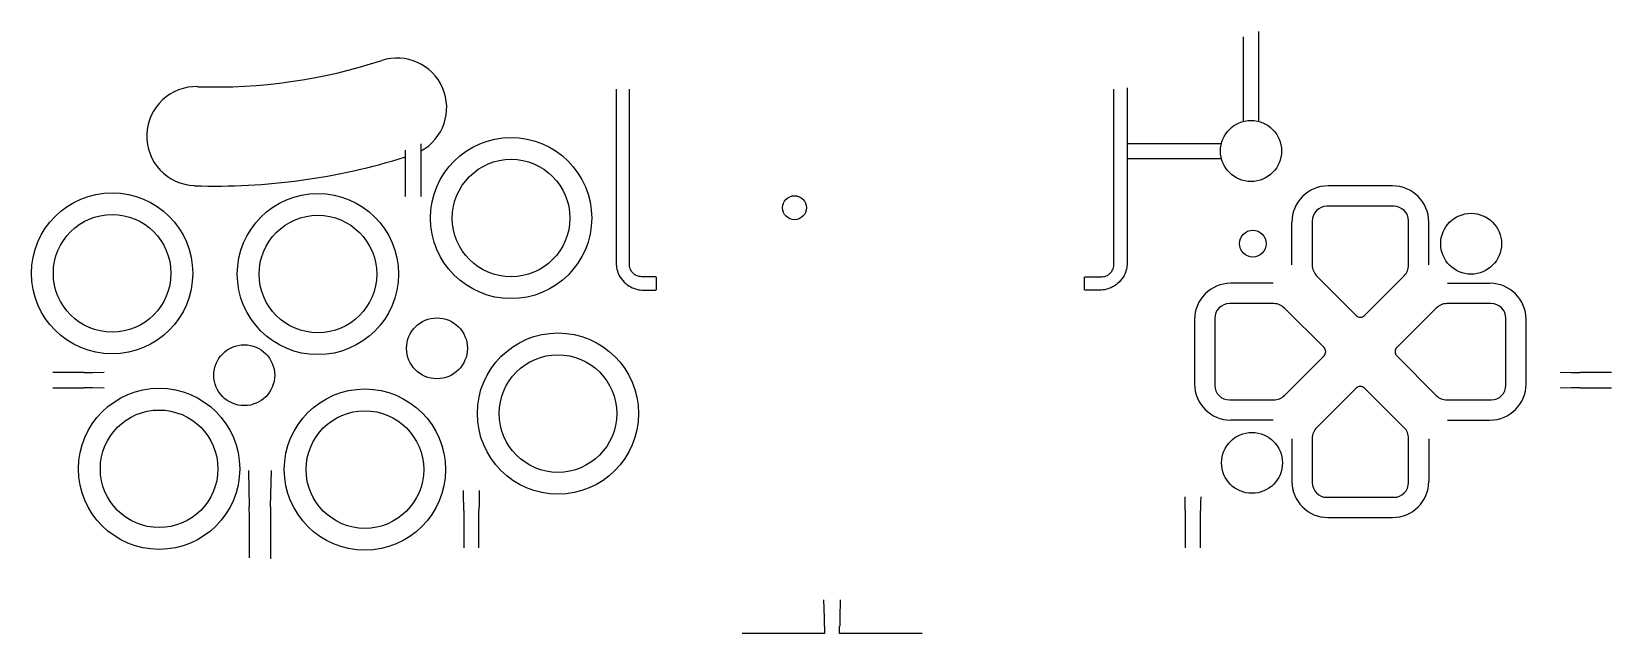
# Model space of a CAD drawing. Header units: millimetres. Extents: x -66 to 64, y -42 to 8.
import ezdxf

# ---------------------------------------------------------------- set-up
doc = ezdxf.new("R2010")
doc.units = ezdxf.units.MM
doc.layers.get('0').update_dxf_attribs({"linetype": 'CONTINUOUS'})

msp = doc.modelspace()

# ---------------------------------------------------------------- linework, layer by layer
for p, q in [((33.78, 0.41), (33.78, 7.33)), ((35.03, 7.76), (35.03, 0.41)), ((-17.74, 3.02), (-17.74, -11.22)), ((-16.65, -11.38), (-16.65, 3.02)), ((23.15, -11.38), (23.15, 3.03)), ((24.24, 3.13), (24.24, -11.22)), ((-35.03, -4.64), (-35.03, -1.98)), ((-33.78, -1.45), (-33.78, -4.64)), ((24.26, -1.43), (31.95, -1.43)), ((24.26, -2.68), (31.95, -2.68)), ((46.04, -4.92), (40.74, -4.92)), ((-35.05, -5.78), (-35.04, -5.34)), ((-33.78, -5.34), (-33.77, -5.78)), ((37.77, -11.39), (37.77, -7.89)), ((49.02, -11.39), (49.02, -7.89)), ((-14.49, -12.38), (-15.65, -12.38)), ((-14.44, -12.38), (-14.44, -13.48)), ((20.73, -13.48), (20.73, -12.38)), ((20.78, -12.38), (22.15, -12.38)), ((36.24, -12.92), (32.74, -12.92)), ((50.54, -12.92), (54.04, -12.92)), ((-15.49, -13.48), (-14.49, -13.48)), ((21.99, -13.48), (20.78, -13.48)), ((29.77, -15.89), (29.77, -21.19)), ((57.02, -21.19), (57.02, -15.89)), ((-61.45, -20.25), (-64.01, -20.25)), ((-60.75, -20.24), (-59.8, -20.22)), ((59.8, -20.22), (60.75, -20.24)), ((64.01, -20.25), (61.45, -20.25)), ((-64.01, -21.5), (-61.45, -21.5)), ((-59.8, -21.53), (-60.75, -21.51)), ((60.75, -21.51), (59.8, -21.53)), ((61.45, -21.5), (64.01, -21.5)), ((36.24, -24.17), (32.74, -24.17)), ((50.54, -24.17), (54.04, -24.17)), ((37.77, -25.69), (37.77, -29.19)), ((49.02, -25.69), (49.02, -29.19)), ((-47.94, -28.3), (-47.88, -31.28)), ((-46.13, -31.28), (-46.06, -28.3)), ((-30.27, -30.89), (-30.29, -29.94)), ((-28.98, -29.94), (-29, -30.89)), ((29, -30.89), (28.99, -30.45)), ((30.28, -30.45), (30.27, -30.89)), ((-30.26, -31.59), (-30.26, -34.65)), ((-29.01, -34.65), (-29.01, -31.59)), ((29.01, -31.59), (29.01, -34.65)), ((30.26, -34.65), (30.26, -31.59)), ((40.74, -32.17), (46.04, -32.17)), ((-47.86, -35.47), (-47.86, -32.87)), ((-46.14, -32.87), (-46.14, -35.55)), ((-0.63, -40.39), (-0.67, -38.92)), ((0.67, -38.92), (0.63, -40.39)), ((-0.62, -41.09), (-0.62, -41.68)), ((0.62, -41.68), (0.62, -41.09)), ((-0.62, -41.68), (-7.4, -41.68)), ((7.4, -41.68), (0.62, -41.68))]:
    msp.add_line(p, q)
for points in [[(43.05, -15.56, 0.414214), (43.73, -15.56), (46.99, -12.3, 0.198912), (47.35, -11.43), (47.35, -7.79, 0.414214), (46.14, -6.59), (40.64, -6.59, 0.414214), (39.44, -7.79), (39.44, -11.43, 0.198912), (39.8, -12.3)], [(32.64, -14.59, 0.414214), (31.44, -15.79), (31.44, -21.29, 0.414214), (32.64, -22.5), (36.28, -22.5, 0.198912), (37.15, -22.14), (40.41, -18.88, 0.414214), (40.41, -18.2), (37.15, -14.95, 0.198912), (36.28, -14.59)], [(55.35, -21.29), (55.35, -15.79, 0.414214), (54.14, -14.59), (50.5, -14.59, 0.198912), (49.63, -14.95), (46.38, -18.2, 0.414214), (46.38, -18.88), (49.63, -22.14, 0.198912), (50.5, -22.5), (54.14, -22.5, 0.414214)], [(46.14, -30.5, 0.414214), (47.35, -29.29), (47.35, -25.65, 0.198912), (46.99, -24.78), (43.73, -21.53, 0.414214), (43.05, -21.53), (39.8, -24.78, 0.198912), (39.44, -25.65), (39.44, -29.29, 0.414214), (40.64, -30.5)]]:
    msp.add_lwpolyline(points, format="xyb", close=True)
for centre, radius in [((34.41, -2.05), 2.51), ((-26.37, -7.56), 6.62), ((-26.37, -7.56), 4.83), ((-59.14, -12.1), 6.62), ((-42.24, -12.16), 6.62), ((-3.09, -6.71), 0.983), ((-59.14, -12.1), 4.83), ((-42.24, -12.16), 4.83), ((52.49, -9.67), 2.5), ((34.56, -9.66), 1.1), ((-32.46, -18.26), 2.5), ((-48.29, -20.47), 2.5), ((-22.52, -23.62), 6.62), ((-22.52, -23.62), 4.83), ((-55.28, -28.16), 6.62), ((-38.38, -28.22), 6.62), ((-55.28, -28.16), 4.83), ((-38.38, -28.22), 4.83), ((34.49, -27.67), 2.5)]:
    msp.add_circle(centre, radius)
for centre, radius, start, end in [((-50.66, 47.14), 43.93, 268.121, 288.121), ((-35.73, 1.52), 4.07, -61.2944, 108.121), ((-52.23, -0.83), 4.07, 88.121, 268.121), ((-50.66, 47.14), 52.07, 268.121, 287.452), ((40.74, -7.89), 2.97, 90, 180), ((46.04, -7.89), 2.97, 0, 90), ((32.74, -15.89), 2.97, 90, 180), ((54.04, -15.89), 2.97, 0, 90), ((32.74, -21.19), 2.97, 180, 270), ((54.04, -21.19), 2.97, -90, 0), ((40.74, -29.19), 2.97, 180, 270), ((46.04, -29.19), 2.97, -90, 0)]:
    msp.add_arc(centre, radius, start, end)
for centre, major_axis, ratio, start_param, end_param in [((-35.05, -4.64), (0, 1), 0.017455, 3.935717, 4.712389), ((-33.77, -4.64), (0, -1), 0.017455, 4.712389, 5.48906), ((-61.45, -20.23), (1, 0), 0.026186, 4.712389, 5.484697), ((61.45, -20.23), (1, 0), 0.026186, 3.940081, 4.712389), ((-61.45, -21.53), (-1, 0), 0.026186, 3.940081, 4.712389), ((61.45, -21.53), (-1, 0), 0.026186, 4.712389, 5.484697), ((-30.28, -31.59), (0, 1), 0.026186, 4.712389, 5.484697), ((-28.98, -31.59), (0, -1), 0.026186, 3.940081, 4.712389), ((28.98, -31.59), (0, 1), 0.026186, 4.712389, 5.484697), ((30.28, -31.59), (0, -1), 0.026186, 3.940081, 4.712389), ((-47.9, -32.87), (0, 2), 0.017455, 4.712389, 5.628687), ((-46.11, -32.87), (0, -2), 0.017455, 3.796091, 4.712389), ((-0.65, -41.09), (0, 1), 0.026186, 4.712389, 5.484697), ((0.65, -41.09), (0, -1), 0.026186, 3.940081, 4.712389)]:
    msp.add_ellipse(centre, major_axis=major_axis, ratio=ratio, start_param=start_param, end_param=end_param)
for points, knots in [([(-17.74, -11.23), (-17.74, -11.59), (-17.65, -11.96), (-17.38, -12.48), (-17.24, -12.66), (-17.08, -12.82), (-16.92, -12.98), (-16.74, -13.11), (-16.22, -13.39), (-15.86, -13.48), (-15.49, -13.48)], [-0.783697, -0.783697, -0.783697, -0.783697, -0.299252, -0.299252, 0, 0, 0, 0.299252, 0.299252, 0.783697, 0.783697, 0.783697, 0.783697]), ([(-15.65, -12.38), (-15.81, -12.38), (-15.97, -12.34), (-16.2, -12.22), (-16.28, -12.16), (-16.35, -12.09), (-16.42, -12.02), (-16.48, -11.94), (-16.61, -11.71), (-16.65, -11.55), (-16.65, -11.39)], [-0.785246, -0.785246, -0.785246, -0.785246, -0.299909, -0.299909, 0, 0, 0, 0.299909, 0.299909, 0.785246, 0.785246, 0.785246, 0.785246]), ([(24.24, -11.23), (24.24, -11.59), (24.15, -11.96), (23.88, -12.48), (23.74, -12.66), (23.58, -12.82), (23.42, -12.98), (23.24, -13.11), (22.72, -13.39), (22.36, -13.48), (21.99, -13.48)], [-0.783697, -0.783697, -0.783697, -0.783697, -0.299252, -0.299252, 0, 0, 0, 0.299252, 0.299252, 0.783697, 0.783697, 0.783697, 0.783697]), ([(22.15, -12.38), (22.31, -12.38), (22.47, -12.34), (22.7, -12.22), (22.78, -12.16), (22.85, -12.09), (22.92, -12.02), (22.98, -11.94), (23.11, -11.71), (23.15, -11.55), (23.15, -11.39)], [-0.785246, -0.785246, -0.785246, -0.785246, -0.299909, -0.299909, 0, 0, 0, 0.299909, 0.299909, 0.785246, 0.785246, 0.785246, 0.785246])]:
    msp.add_open_spline(points, degree=3, knots=knots)

doc.saveas('drawing.dxf')
